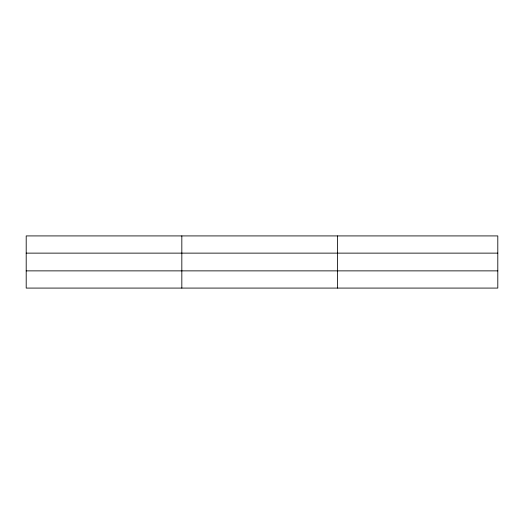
<?xml version="1.0" encoding="UTF-8"?>
<svg xmlns="http://www.w3.org/2000/svg" width="524" height="524" viewBox="0 0 524 524"><rect width="100%" height="100%" fill="white"/><g stroke="black" fill="none" stroke-linecap="round" stroke-linejoin="round"><path stroke-width="0.79" d="M181.828 235.918L181.828 288.082M337.456 235.918L337.456 288.082M497.8 270.869L497.8 288.082L26.2 288.082L26.2 235.918L497.8 235.918L497.8 270.869L26.2 270.869M26.2 253.131L497.8 253.131"/></g></svg>
